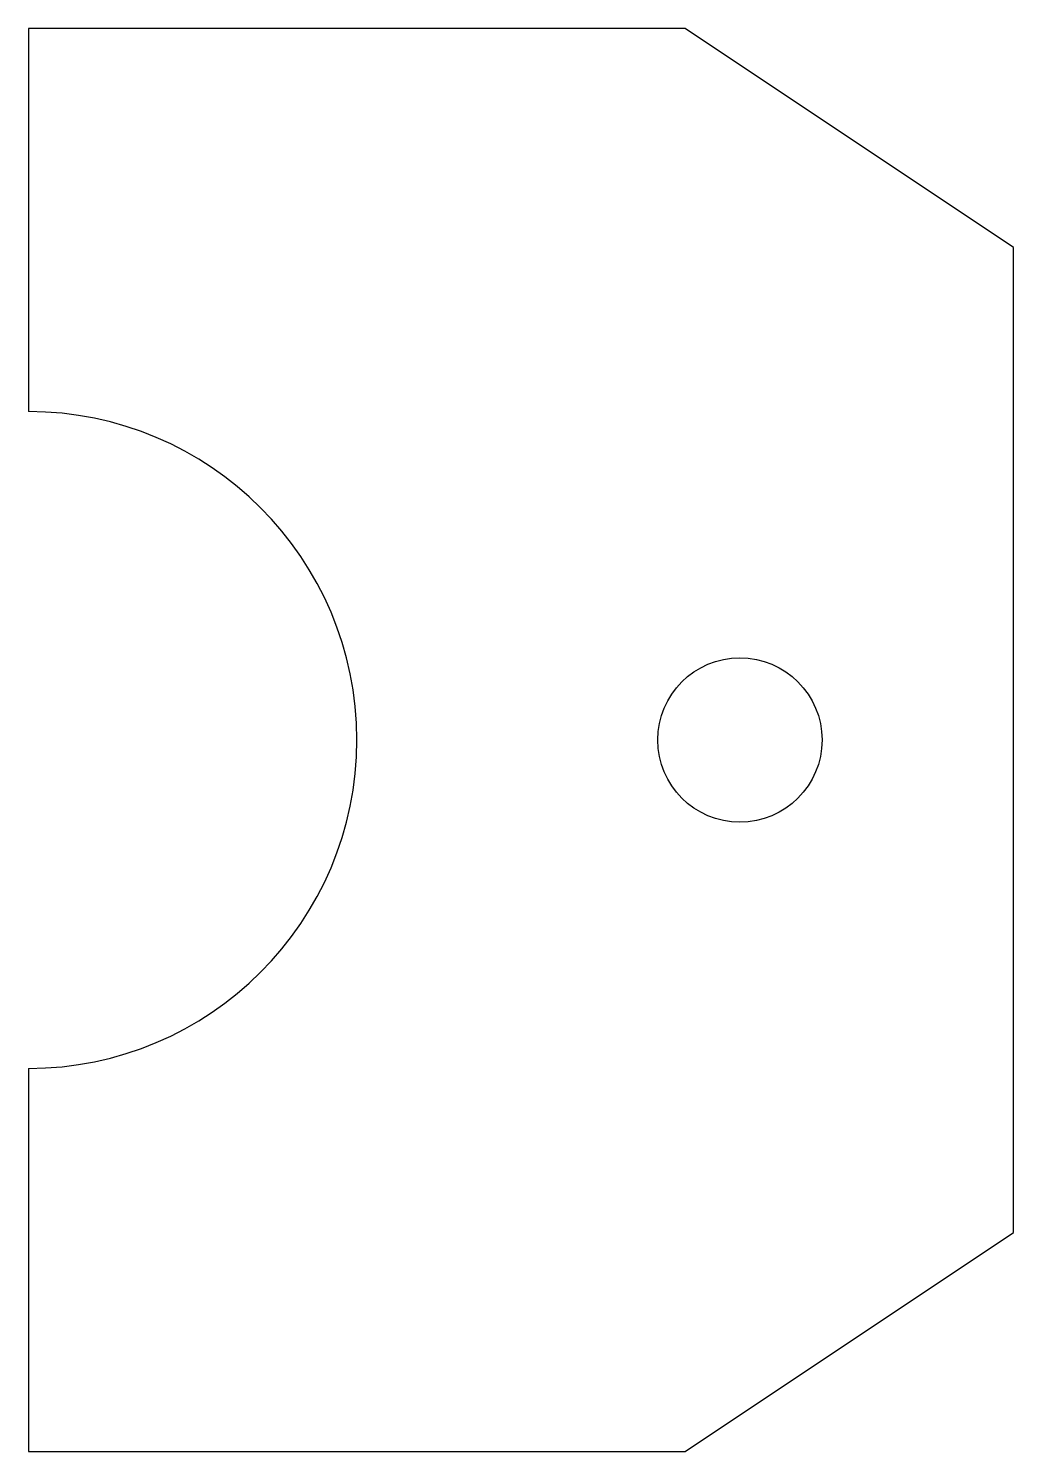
# Model space of a CAD drawing. Header units: inches. Extents: x 2 to 3.13, y 2 to 3.62.
import ezdxf

# ---------------------------------------------------------------- set-up
doc = ezdxf.new("R2010")
doc.units = ezdxf.units.IN
doc.header["$MEASUREMENT"] = 0
doc.layers.get('0').update_dxf_attribs({"linetype": 'CONTINUOUS'})

msp = doc.modelspace()

# ---------------------------------------------------------------- linework, layer by layer
for p, q in [((2.75, 3.625, 0.025), (2, 3.625, 0.025)), ((2, 3.625, 0.025), (2, 3.1875, 0.025)), ((3.125, 3.375, 0.025), (2.75, 3.625, 0.025)), ((3.125, 2.25, 0.025), (3.125, 3.375, 0.025)), ((2, 2.4375, 0.025), (2, 2, 0.025)), ((2.75, 2, 0.025), (3.125, 2.25, 0.025)), ((2, 2, 0.025), (2.75, 2, 0.025))]:
    msp.add_line(p, q)
msp.add_circle((2.8125, 2.8125), 0.0938)
msp.add_arc((2, 2.8125, 0.025), 0.375, 270, 90)

doc.saveas('drawing.dxf')
